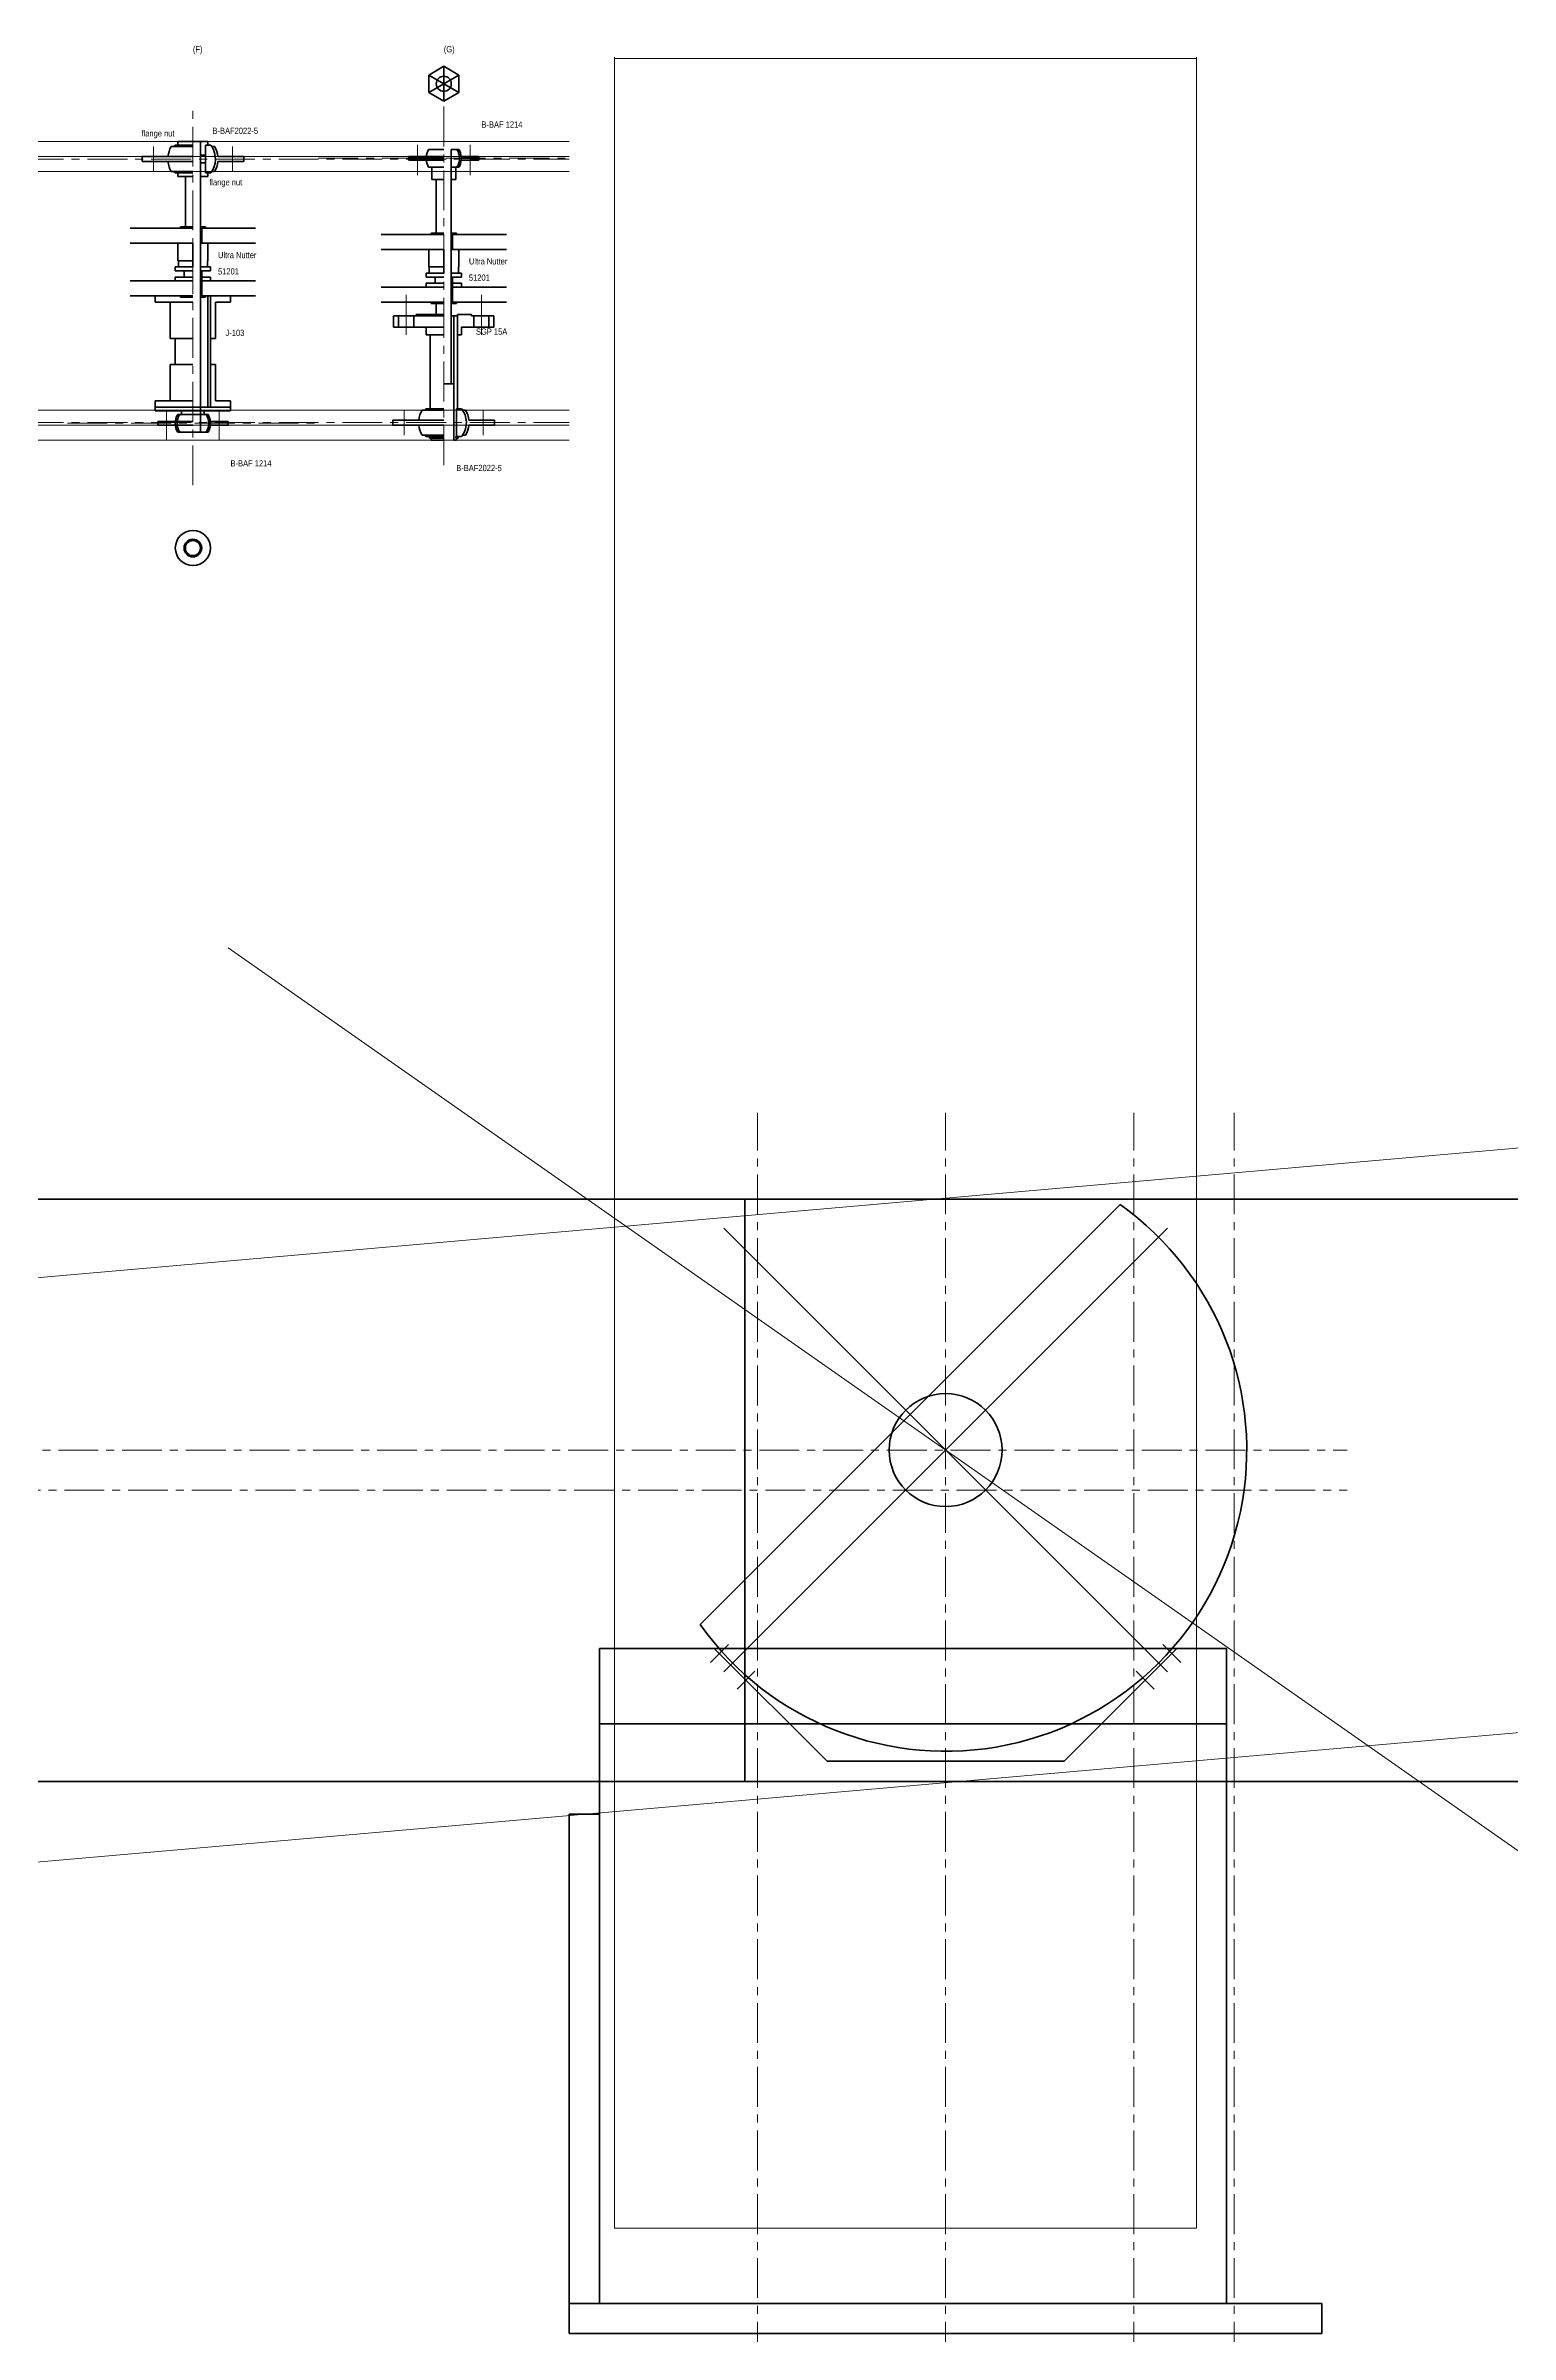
# Model space of a CAD drawing. Header units: millimetres. Extents: x -1420 to 3820, y -1530 to 1893.
# Drawn here: x -317 to 850, y -23 to 1800 of the extents above; entities that cross this region are included whole.
import ezdxf

# ---------------------------------------------------------------- set-up
doc = ezdxf.new("R2010")
doc.units = ezdxf.units.MM
doc.linetypes.add('CENTER', pattern=[50.8, 31.75, -6.35, 6.35, -6.35])
doc.linetypes.add('DASHED', pattern=[19.05, 12.7, -6.35])
doc.layers.get('0').update_dxf_attribs({"linetype": 'CONTINUOUS', "lineweight": 0})
for name, color, linetype, lineweight in [('AUX', 1, 'CONTINUOUS', 18), ('CENTER', 7, 'CENTER', 18), ('CONTOUR', 7, 'CONTINUOUS', 35)]:
    doc.layers.add(name, color=color, linetype=linetype, lineweight=lineweight)
doc.styles.get("Standard").update_dxf_attribs({"font": 'txt', "width": 0.75})

msp = doc.modelspace()

# ---------------------------------------------------------------- linework, layer by layer
at = {"layer": 'AUX'}
for p, q in [((136, 61.2), (136, 1791.2)), ((136, 1790), (600, 1790)), ((600, 61.2), (600, 1791.2)), ((-1300, 1724), (100, 1724)), ((-1300, 1712), (100, 1712)), ((-1300, 1700), (100, 1700)), ((-1300, 1510), (100, 1510)), ((-1300, 1498), (100, 1498)), ((-1300, 1486), (100, 1486)), ((1977.3, -422.9), (-171.8, 1081.4)), ((1000.2, 934.5), (-723.2, 783.7)), ((223.2, 504.4), (576.8, 858)), ((223.2, 858), (576.8, 504.4)), ((212.6, 512), (226.8, 526.2)), ((587.4, 512), (573.2, 526.2)), ((233.8, 490.8), (248, 505)), ((566.2, 490.8), (552, 505)), ((1040.6, 472.2), (-682.8, 321.5)), ((136, 61.2), (600, 61.2))]:
    msp.add_line(p, q, dxfattribs=at)
at = {"layer": 'CENTER'}
for p, q in [((0, 1466), (0, 1763)), ((-200, 1450), (-200, 1750)), ((-231.5, 1720), (-231.5, 1700)), ((-168.5, 1720), (-168.5, 1700)), ((-21, 1697.2), (-21, 1721.2)), ((21, 1697.2), (21, 1721.2)), ((-1300, 1710), (100, 1710)), ((-100, 1710.6), (100, 1710.6)), ((-30, 1570), (-30, 1604)), ((30, 1570), (30, 1602)), ((-1300, 1500), (100, 1500)), ((-300, 1499.4), (-100, 1499.4)), ((-221, 1486), (-221, 1510)), ((-179, 1486), (-179, 1510)), ((-31.5, 1490), (-31.5, 1510)), ((31.5, 1490), (31.5, 1510)), ((250, -350), (250, 950)), ((400, -350), (400, 950)), ((550, -350), (550, 950)), ((630, -350), (630, 950)), ((-1120, 681.2), (720, 681.2)), ((-1420, 649.2), (720, 649.2))]:
    msp.add_line(p, q, dxfattribs=at)
at = {"layer": 'CONTOUR'}
for p, q in [((-12, 1776.9), (0, 1783.9)), ((-12, 1763.1), (-12, 1776.9)), ((-12, 1776.9), (12, 1763.1)), ((-12, 1763.1), (12, 1776.9)), ((0, 1783.9), (12, 1776.9)), ((0, 1756.1), (0, 1783.9)), ((12, 1763.1), (12, 1776.9)), ((-12, 1763.1), (0, 1756.1)), ((0, 1756.1), (12, 1763.1)), ((-217.3, 1720), (-200, 1720)), ((-214.2, 1721), (-200, 1721)), ((-212, 1724), (-188, 1724)), ((-212, 1721), (-212, 1724)), ((-194, 1492.4), (-194, 1724)), ((-190, 1721), (-190, 1699)), ((-190, 1721), (-185.8, 1721)), ((-188, 1721), (-188, 1724)), ((-185, 1720), (-182.7, 1720)), ((-12.1, 1717.6), (0, 1717.6)), ((6, 1717.6), (12.1, 1717.6)), ((6, 1531), (6, 1717.6)), ((-240.5, 1712), (-240.5, 1708)), ((-240.5, 1712), (-200, 1712)), ((-240.5, 1708), (-200, 1708)), ((-217.3, 1700), (-200, 1700)), ((-214.2, 1699), (-200, 1699)), ((-212, 1696), (-212, 1699)), ((-212, 1696), (-200, 1696)), ((-206, 1656), (-206, 1696)), ((-194, 1713), (-190, 1713)), ((-194, 1707), (-190, 1707)), ((-194, 1696), (-188, 1696)), ((-190, 1699), (-185.8, 1699)), ((-188, 1696), (-188, 1699)), ((-185, 1700), (-182.7, 1700)), ((-180.1, 1712), (-159.5, 1712)), ((-180.1, 1708), (-159.5, 1708)), ((-159.5, 1712), (-159.5, 1708)), ((-28, 1709.2), (-28, 1712)), ((-28, 1712), (0, 1712)), ((-28, 1710.6), (0, 1710.6)), ((-28, 1709.2), (0, 1709.2)), ((-12.1, 1703.6), (0, 1703.6)), ((-9.5, 1693.6), (-9.5, 1703.6)), ((6, 1703.6), (12.1, 1703.6)), ((9.5, 1693.6), (9.5, 1703.6)), ((28, 1710.6), (12.6, 1710.6)), ((13.9, 1712), (28, 1712)), ((13.9, 1709.2), (28, 1709.2)), ((28, 1709.2), (28, 1712)), ((-9.5, 1693.6), (0, 1693.6)), ((-6, 1651), (-6, 1693.6)), ((6, 1693.6), (9.5, 1693.6)), ((-250, 1655), (-200, 1655)), ((-250, 1643), (-200, 1643)), ((-212, 1629), (-212, 1643)), ((-210, 1655), (-210, 1656)), ((-210, 1656), (-200, 1656)), ((-200, 1624), (-200, 1643)), ((-194, 1656), (-190, 1656)), ((-194, 1643), (-150, 1643)), ((-193, 1643), (-193, 1655)), ((-193, 1655), (-150, 1655)), ((-190, 1655), (-190, 1656)), ((-188, 1629), (-188, 1643)), ((-50, 1650), (0, 1650)), ((-10, 1650), (-10, 1651)), ((-10, 1651), (0, 1651)), ((6, 1651), (10, 1651)), ((7, 1638), (7, 1650)), ((7, 1650), (50, 1650)), ((10, 1650), (10, 1651)), ((-214, 1621), (-214, 1624)), ((-214, 1624), (-200, 1624)), ((-212, 1629), (-200, 1629)), ((-211.6, 1624), (-211.6, 1629)), ((-194, 1624), (-186, 1624)), ((-188.4, 1629), (-188, 1629)), ((-188.4, 1624), (-188.4, 1629)), ((-186, 1624), (-186, 1621)), ((-50, 1638), (0, 1638)), ((-12, 1624), (-12, 1638)), ((-12, 1624), (0, 1624)), ((-11.6, 1619), (-11.6, 1624)), ((0, 1619), (0, 1638)), ((6, 1638), (50, 1638)), ((11.6, 1624), (12, 1624)), ((11.6, 1619), (11.6, 1624)), ((12, 1624), (12, 1638)), ((-250, 1613), (-200, 1613)), ((-214, 1621), (-200, 1621)), ((-214, 1613), (-214, 1616)), ((-214, 1616), (-200, 1616)), ((-207, 1616), (-207, 1621)), ((-194, 1621), (-186, 1621)), ((-193, 1601), (-193, 1621)), ((-193, 1616), (-186, 1616)), ((-193, 1613), (-150, 1613)), ((-186, 1616), (-186, 1613)), ((-50, 1608), (0, 1608)), ((-14, 1616), (-14, 1619)), ((-14, 1619), (0, 1619)), ((-14, 1616), (0, 1616)), ((-14, 1608), (-14, 1611)), ((-14, 1611), (0, 1611)), ((-7, 1611), (-7, 1616)), ((6, 1619), (14, 1619)), ((6, 1616), (14, 1616)), ((7, 1596), (7, 1616)), ((7, 1611), (14, 1611)), ((7, 1608), (50, 1608)), ((14, 1619), (14, 1616)), ((14, 1611), (14, 1608)), ((-250, 1601), (-200, 1601)), ((-230, 1601), (-230, 1596)), ((-230, 1601), (-200, 1601)), ((-230, 1596), (-200, 1596)), ((-218, 1596), (-218, 1567)), ((-210, 1600), (-210, 1601)), ((-210, 1600), (-200, 1600)), ((-194, 1600), (-190, 1600)), ((-193, 1601), (-150, 1601)), ((-193, 1601), (-170, 1601)), ((-190, 1600), (-190, 1601)), ((-188, 1512.4), (-188, 1601)), ((-186, 1601), (-186, 1512.4)), ((-182, 1596), (-182, 1567)), ((-182, 1596), (-170, 1596)), ((-170, 1601), (-170, 1596)), ((-50, 1596), (0, 1596)), ((-30, 1596), (0, 1596)), ((-10, 1595), (-10, 1596)), ((-10, 1595), (0, 1595)), ((-6, 1595), (-6, 1586)), ((10, 1595), (6, 1595)), ((7, 1596), (50, 1596)), ((10, 1595), (10, 1596)), ((-40, 1576), (-40, 1585)), ((-40, 1585), (0, 1585)), ((-40, 1576), (0, 1576)), ((-22, 1585), (-22, 1586)), ((-22, 1586), (0, 1586)), ((-14, 1570), (-14, 1576)), ((-14, 1570), (0, 1570)), ((-10.8, 1511), (-10.8, 1570)), ((6, 1585), (10.9, 1585)), ((8, 1486), (8, 1585)), ((10.9, 1511), (10.9, 1586)), ((10.9, 1586), (22, 1586)), ((10.9, 1570), (14, 1570)), ((14, 1570), (14, 1576)), ((14, 1576), (40, 1576)), ((22, 1585), (22, 1586)), ((22, 1585), (40, 1585)), ((24, 1576), (24, 1585)), ((36, 1576), (36, 1585)), ((40, 1576), (40, 1585)), ((-218, 1567), (-214, 1567)), ((-214, 1567), (-200, 1567)), ((-214, 1567), (-214, 1546.4)), ((-186, 1567), (-182, 1567)), ((-218, 1517.4), (-218, 1546.4)), ((-218, 1546.4), (-214, 1546.4)), ((-214, 1546.4), (-200, 1546.4)), ((-186, 1546.4), (-182, 1546.4)), ((-182, 1517.4), (-182, 1546.4)), ((-230, 1517.4), (-200, 1517.4)), ((-230, 1509.4), (-230, 1517.4)), ((-182, 1517.4), (-170, 1517.4)), ((-170, 1509.4), (-170, 1517.4)), ((0, 1531), (8, 1531)), ((-230, 1512.4), (-170, 1512.4)), ((-230, 1509.4), (-170, 1509.4)), ((-228, 1498), (-228, 1500.8)), ((-228, 1500.8), (-200, 1500.8)), ((-228, 1498), (-200, 1498)), ((-212.1, 1506.4), (-187.9, 1506.4)), ((-209, 1506.4), (-209, 1509.4)), ((-191, 1506.4), (-191, 1509.4)), ((-187.5, 1500.8), (-172, 1500.8)), ((-187.5, 1498), (-172, 1498)), ((-172, 1498), (-172, 1500.8)), ((-40.5, 1498), (-40.5, 1502)), ((-40.5, 1502), (0, 1502)), ((-40.5, 1498), (0, 1498)), ((-17.3, 1510), (0, 1510)), ((-14.2, 1511), (0, 1511)), ((10, 1511), (14.2, 1511)), ((10, 1489), (10, 1511)), ((15, 1510), (17.3, 1510)), ((19.9, 1502), (40.5, 1502)), ((19.9, 1498), (40.5, 1498)), ((40.5, 1502), (40.5, 1498)), ((-212.1, 1492.4), (-187.9, 1492.4)), ((-17.3, 1490), (0, 1490)), ((-14.2, 1489), (0, 1489)), ((-11.5, 1487.5), (-11.5, 1489)), ((0, 1487.5), (-11.5, 1487.5)), ((-10, 1486), (-10, 1487.5)), ((0, 1486), (-10, 1486)), ((8, 1486), (10, 1486)), ((9.5, 1487.5), (9.5, 1489)), ((9.5, 1489), (14.2, 1489)), ((9.5, 1487.5), (11.5, 1487.5)), ((10, 1486), (10, 1487.5)), ((11.5, 1487.5), (11.5, 1489)), ((15, 1490), (17.3, 1490)), ((1020, 881.2), (-710, 881.2)), ((204.4, 542.2), (539, 876.8)), ((240, 417.2), (240, 881.2)), ((124, 523.2), (624, 523.2)), ((124, 1.2), (124, 523.2)), ((215.6, 523.2), (305.6, 433.2)), ((494.4, 433.2), (584.4, 523.2)), ((624, 1.2), (624, 523.2)), ((124, 463.2), (624, 463.2)), ((305.6, 433.2), (494.4, 433.2)), ((1020, 417.2), (-710, 417.2)), ((100, 391.2), (124, 391.2)), ((100, 1.2), (100, 391.2)), ((100, 1.2), (700, 1.2)), ((100, -22.8), (100, 1.2)), ((700, -22.8), (700, 1.2)), ((100, -22.8), (700, -22.8))]:
    msp.add_line(p, q, dxfattribs=at)
at = {"layer": 'CONTOUR', "linetype": 'DASHED'}
for p, q in [((-36, 1576), (-36, 1585)), ((-24, 1576), (-24, 1585))]:
    msp.add_line(p, q, dxfattribs=at)
at = {"layer": 'CONTOUR'}
for centre, radius in [((0, 1770), 6), ((-200, 1400), 14), ((-200, 1400), 7), ((-200, 1400), 6), ((400, 681.2), 45)]:
    msp.add_circle(centre, radius, dxfattribs=at)
for centre, radius, start, end in [((-200, 1710), 20, 150, 174.2608), ((-200, 1710), 18, 142.3301, 146.251), ((-200, 1710), 18, 33.749, 37.6699), ((-200, 1710), 18, 322.3301, 33.749), ((-200, 1710), 20, 5.7392, 30), ((-200, 1710), 20, 185.7392, 210), ((-200, 1710), 18, 213.749, 217.6699), ((-200, 1710), 20, 330, 354.2608), ((0, 1500), 20, 150, 174.2608), ((0, 1500), 20, 185.7392, 210), ((0, 1500), 18, 142.3301, 146.251), ((0, 1500), 18, 326.251, 37.6699), ((0, 1500), 20, 5.7392, 30), ((0, 1500), 20, 330, 354.2608), ((0, 1500), 18, 213.749, 217.6699), ((0, 1500), 18, 322.3301, 326.251), ((400, 681.2), 240, 215.4059, 54.5941)]:
    msp.add_arc(centre, radius, start, end, dxfattribs=at)
at = {"layer": 'CONTOUR', "color": 7, "linetype": 'CONTINUOUS', "lineweight": 35}
for centre, radius, start, end in [((0, 1710.6), 14, 150, 174.2608), ((0, 1710.6), 12.6, 326.251, 33.749), ((0, 1710.6), 14, 5.7392, 30), ((0, 1710.6), 14, 185.7392, 210), ((0, 1710.6), 14, 330, 354.2608), ((-200, 1499.4), 14, 150, 210), ((-200, 1499.4), 12.6, 146.251, 213.749), ((-200, 1499.4), 12.6, 326.251, 33.749), ((-200, 1499.4), 14, 5.7392, 30), ((-200, 1499.4), 14, 330, 354.2608), ((-200, 1499.4), 14, 354.2608, 5.7392)]:
    msp.add_arc(centre, radius, start, end, dxfattribs=at)

# ---------------------------------------------------------------- texts
at = {"char_height": 5, "attachment_point": 1}
for s, insert, width in [('(F)', (-200, 1800), 6.667), ('(G)', (0, 1800), 7.222), ('B-BAF2022-5', (-184.4, 1735), 43.333), ('SGP\\~15A', (25.6, 1575), 27.083), ('B-BAF2022-5', (9.9, 1466.3), 43.333)]:
    msp.add_mtext(s, dxfattribs=dict(at, insert=insert, width=width))
at = {"layer": 'CENTER', "char_height": 5, "width": 100, "attachment_point": 1}
for s, insert in [('51201', (-180, 1623)), ('Ultra\\~Nutter', (-180, 1636)), ('Ultra\\~Nutter', (20, 1631)), ('51201', (20, 1618))]:
    msp.add_mtext(s, dxfattribs=dict(at, insert=insert))
at = {"layer": 'CONTOUR', "char_height": 5, "width": 100, "attachment_point": 1}
for s, insert in [('flange\\~nut', (-241, 1733)), ('B-BAF\\~1214', (30, 1740)), ('flange\\~nut', (-187, 1694)), ('J-103', (-174, 1574)), ('B-BAF\\~1214', (-170, 1470))]:
    msp.add_mtext(s, dxfattribs=dict(at, insert=insert))

doc.saveas('drawing.dxf')
